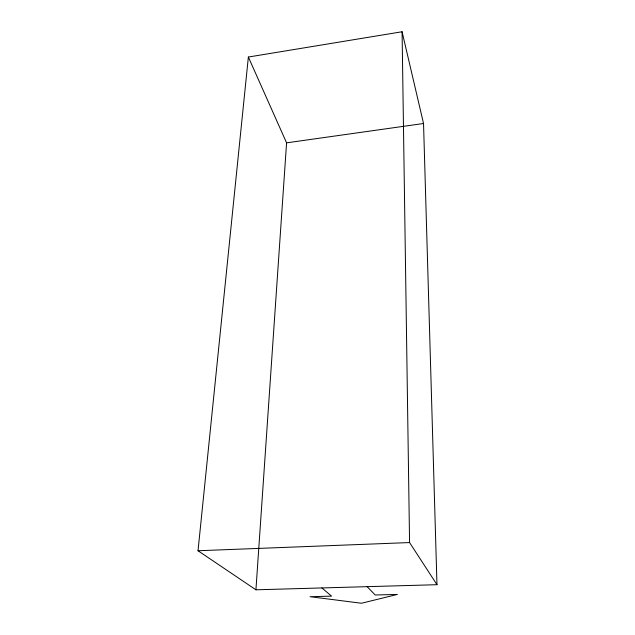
<?xml version="1.0" encoding="UTF-8"?>
<svg xmlns="http://www.w3.org/2000/svg" width="635" height="635" viewBox="0 0 635 635"><rect width="100%" height="100%" fill="white"/><g stroke="black" fill="none" stroke-linecap="round" stroke-linejoin="round"><path stroke-width="0.95" d="M255.929 589.804L286.583 142.843L248.364 57.039L402.082 31.75L423.537 123.507L436.975 584.7L255.929 589.804L198.025 550.751L248.364 57.039M286.583 142.843L423.537 123.507M198.025 550.751L409.567 542.56L436.975 584.7M321.913 587.939L331.549 596.138L310.07 596.702L361.49 603.25L397.407 594.423L375.214 595.003L367.157 586.669M402.082 31.75L409.567 542.56"/></g></svg>
